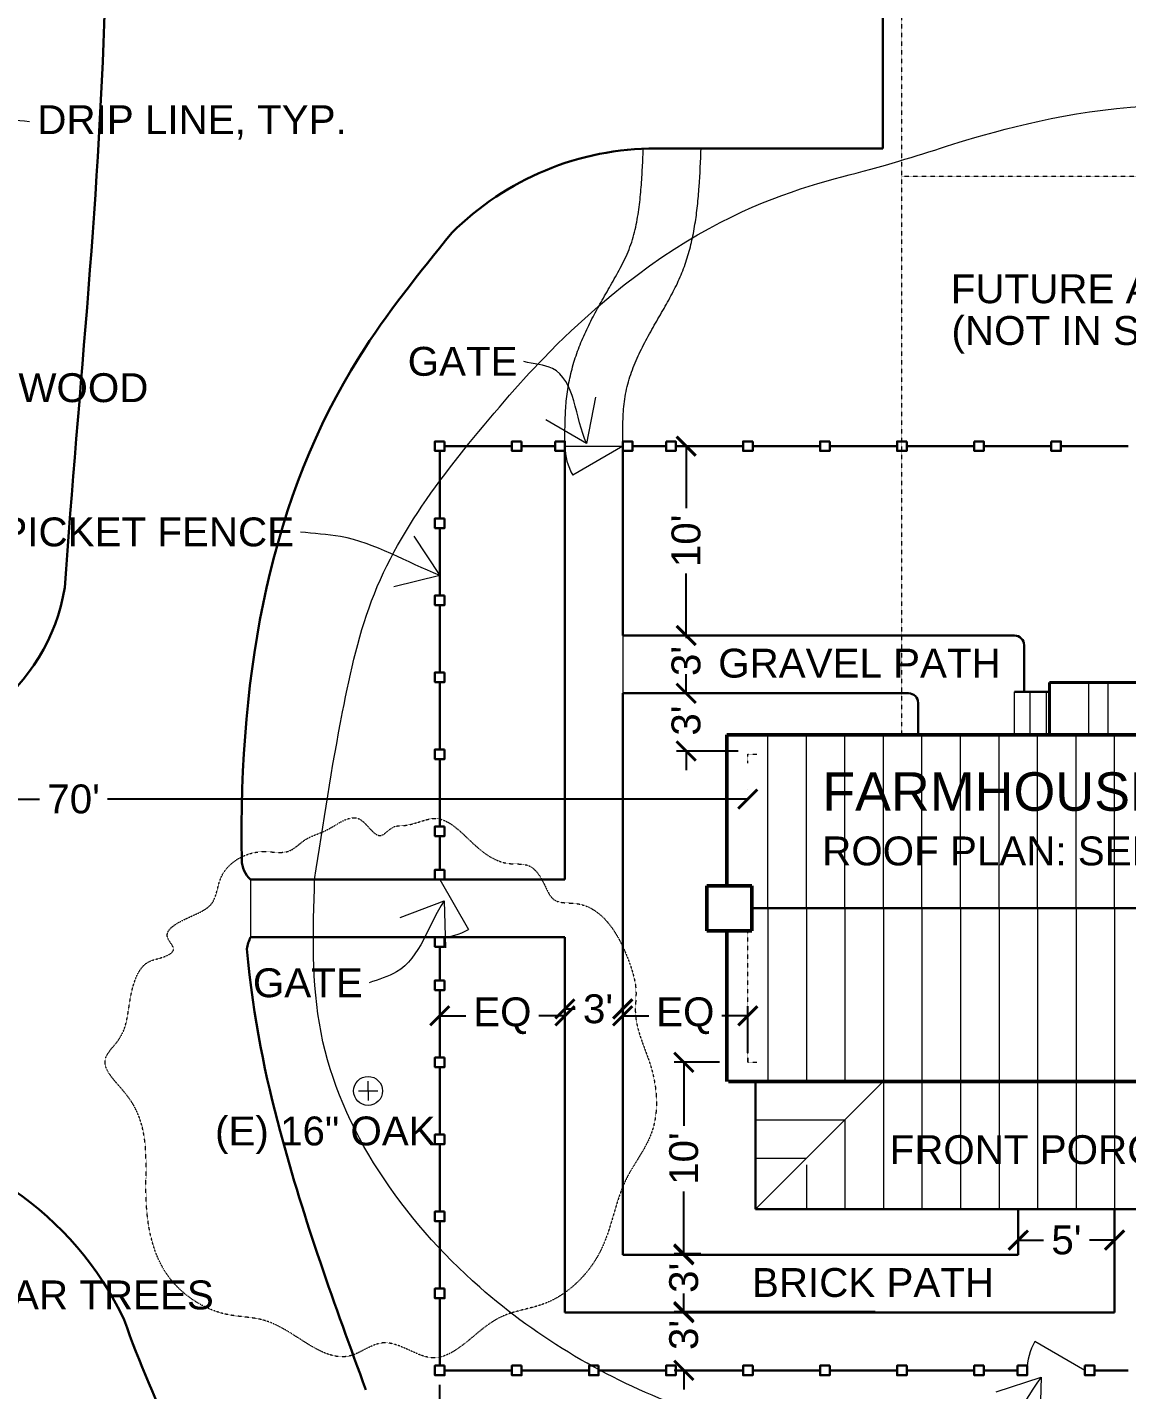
# Model space of a CAD drawing. Header units: inches. Extents: x -54 to 15382, y 469 to 41738.
# Drawn here: x 7373 to 8058, y 11102 to 11952 of the extents above; entities that cross this region are included whole.
import ezdxf

# ---------------------------------------------------------------- set-up
doc = ezdxf.new("R2010")
doc.units = ezdxf.units.IN
doc.header["$MEASUREMENT"] = 0
doc.linetypes.add('DASHED2', pattern=[0.375, 0.25, -0.125])
doc.linetypes.add('HIDDEN2', pattern=[0.1875, 0.125, -0.0625])
doc.layers.get('0').update_dxf_attribs({"lineweight": 9})
for name, color, linetype, lineweight in [('1', 7, 'Continuous', 9), ('2', 7, 'Continuous', 18), ('3', 7, 'Continuous', 30), ('4', 7, 'Continuous', 40), ('5', 7, 'Continuous', 50), ('A-DIMSx', 7, 'Continuous', 9), ('A-TEXT', 7, 'Continuous', 18), ('A-TEXTx', 7, 'Continuous', 18), ('L-PLNT', 7, 'Continuous', 18)]:
    doc.layers.add(name, color=color, linetype=linetype, lineweight=lineweight)
doc.styles.get("Standard").update_dxf_attribs({"font": 'arial.ttf'})
doc.dimstyles.get("Standard").update_dxf_attribs({"dimtxt": 3, "dimasz": 2, "dimexe": 0.03125, "dimexo": 0.0625, "dimgap": 0.03125, "dimtad": 0, "dimtoh": 1, "dimdec": 4, "dimlfac": 0.99985, "dimzin": 0, "dimdsep": 46, "dimlunit": 4, "dimtxsty": 'Standard', "dimblk": 'ARCHTICK', "dimblk1": 'ARCHTICK', "dimblk2": 'ARCHTICK', "dimcen": 0.09, "dimclrt": 256, "dimadec": 0, "dimazin": 0, "dimtfac": 1, "dimtdec": 4, "dimtofl": 0, "dimtmove": 0, "dimatfit": 3, "dimfxl": 1, "dimtolj": 1, "dimtzin": 0, "dimarcsym": 0})

# ---------------------------------------------------------------- blocks, each defined once
blk = doc.blocks.new('HOUSE roof')
at = {"layer": '1'}
for p, q in [((7220, 5203.75), (7220, 5236.48)), ((7232, 5203.75), (7232, 5236.48)), ((7020, 5095.75), (7020, 5203.75)), ((7044, 5095.75), (7044, 5203.75)), ((7068, 5095.75), (7068, 5203.75)), ((7092, 5095.75), (7092, 5203.75)), ((7116, 5095.75), (7116, 5203.75)), ((7140, 5095.75), (7140, 5203.75)), ((7164, 5095.75), (7164, 5203.75)), ((7188, 5095.75), (7188, 5203.75)), ((7212, 5095.75), (7212, 5203.75)), ((7236, 5095.75), (7236, 5203.75)), ((7260, 5095.75), (7260, 5203.75)), ((7284, 5203.75), (7284, 5095.75)), ((7308, 5203.75), (7308, 5095.75)), ((7332, 5203.75), (7332, 5095.75)), ((7356, 5095.75), (7356, 5203.75)), ((7380, 5095.75), (7380, 5203.75)), ((7020, 5095.75), (7020, 4987.75)), ((7044, 5095.75), (7044, 4987.75)), ((7068, 5095.75), (7068, 4987.75)), ((7092, 5095.75), (7092, 4987.75)), ((7116, 5095.75), (7116, 4987.75)), ((7140, 5095.75), (7140, 4987.75)), ((7164, 5095.75), (7164, 4987.75)), ((7188, 5095.75), (7188, 4987.75)), ((7212, 5095.75), (7212, 4987.75)), ((7236, 5095.75), (7236, 4987.75)), ((7260, 5095.75), (7260, 4987.75)), ((7284, 4987.75), (7284, 5095.75)), ((7308, 4987.75), (7308, 5095.75)), ((7332, 4987.75), (7332, 5095.75)), ((7356, 5095.75), (7356, 4987.75)), ((7380, 5095.75), (7380, 4987.75)), ((7086.19, 4987.75), (7012.27, 4987.75)), ((7092, 4987.75), (7092, 4908.17)), ((7116, 4987.75), (7116, 4908.17)), ((7140, 4987.75), (7140, 4908.17)), ((7164, 4987.75), (7164, 4908.17)), ((7188, 4987.75), (7188, 4908.17)), ((7212, 4987.75), (7212, 4908.17)), ((7236, 4987.75), (7236, 4908.17)), ((7260, 4987.75), (7260, 4908.17)), ((7284, 4987.75), (7284, 4908.17)), ((7308, 4987.75), (7308, 4908.17)), ((7313.81, 4987.75), (7387.73, 4987.75)), ((7067.84, 4963.75), (7012.27, 4963.75)), ((7068, 4963.9), (7068, 4908.17)), ((7332, 4963.9), (7332, 4908.17)), ((7332.16, 4963.75), (7387.73, 4963.75)), ((7043.84, 4939.75), (7012.27, 4939.75)), ((7044, 4935.89), (7044, 4908.17)), ((7356, 4939.9), (7356, 4908.17)), ((7356.16, 4939.75), (7387.73, 4939.75))]:
    blk.add_line(p, q, dxfattribs=at)
at = {"layer": '2'}
for p, q in [((7012.27, 4908.17), (7091.85, 4987.75)), ((7387.73, 4908.17), (7308, 4987.9))]:
    blk.add_line(p, q, dxfattribs=at)
at = {"layer": '3'}
for p, q in [((7010, 5095.75), (7405.5, 5095.75)), ((7012.27, 4987.75), (7012.27, 4908.17)), ((7387.73, 4987.75), (7387.73, 4908.17)), ((7387.73, 4908.17), (7012.27, 4908.17))]:
    blk.add_line(p, q, dxfattribs=at)
at = {"layer": '4'}
for p, q in [((7195.5, 5203.75), (7195.5, 5236.48)), ((7195.5, 5236.48), (7256.5, 5236.48)), ((7256.5, 5203.75), (7256.5, 5236.48))]:
    blk.add_line(p, q, dxfattribs=at)
at = {"layer": '5'}
for p, q in [((6994.5, 5203.75), (7405.5, 5203.75)), ((6994.5, 5109.75), (6994.5, 5203.75)), ((7405.5, 5203.75), (7405.5, 4987.75)), ((6982, 5109.75), (6982, 5081.75)), ((7010, 5109.75), (6982, 5109.75)), ((7010, 5109.75), (7010, 5081.75)), ((6982, 5081.75), (7010, 5081.75)), ((6994.5, 5081.75), (6994.5, 4987.75)), ((6995.5, 4987.75), (7404.5, 4987.75))]:
    blk.add_line(p, q, dxfattribs=at)
blk = doc.blocks.new('_ArchTick')
at = {"color": 0, "linetype": 'ByBlock', "lineweight": 0, "const_width": 0.15}
blk.add_lwpolyline([(-0.5, -0.5), (0.5, 0.5)], dxfattribs=at)
blk = doc.blocks.new('*D359')
at = {"layer": 'A-DIMSx', "color": 0, "lineweight": -2, "ltscale": 0.1}
for p, q in [((6982, 11518.09), (6982, 11464.54)), ((7822.14, 11476.54), (7822.14, 11476.54)), ((6982, 11470.54), (7380.87, 11470.54)), ((7822.14, 11470.54), (7423.27, 11470.54))]:
    blk.add_line(p, q, dxfattribs=at)
at = {"layer": 'A-DIMSx', "color": 0, "lineweight": -2, "xscale": 12, "yscale": 12, "zscale": 12, "rotation": 180}
blk.add_blockref('_ArchTick', (6982, 11470.54), dxfattribs=at)
at = {"layer": 'A-DIMSx', "color": 0, "lineweight": -2, "xscale": 12, "yscale": 12, "zscale": 12}
blk.add_blockref('_ArchTick', (7822.14, 11470.54), dxfattribs=at)
at = {"layer": 'A-DIMSx', "ltscale": 0.25, "insert": (7402.07, 11470.54), "char_height": 18, "attachment_point": 5}
blk.add_mtext("\\A1;70'", dxfattribs=at)
blk = doc.blocks.new('*D363')
at = {"layer": 'A-DIMSx', "color": 0, "lineweight": -2, "ltscale": 0.1}
for p, q in [((7804.49, 11306.5), (7776.31, 11306.5)), ((7782.31, 11306.5), (7782.31, 11266.93)), ((7782.31, 11186.5), (7782.31, 11226.07)), ((7788.99, 11186.5), (7776.31, 11186.5))]:
    blk.add_line(p, q, dxfattribs=at)
at = {"layer": 'A-DIMSx', "color": 0, "lineweight": -2, "xscale": 12, "yscale": 12, "zscale": 12}
for p, rotation in [((7782.31, 11306.5), 90), ((7782.31, 11186.5), 270)]:
    blk.add_blockref('_ArchTick', p, dxfattribs=dict(at, rotation=rotation))
at = {"layer": 'A-DIMSx', "ltscale": 0.25, "insert": (7782.31, 11246.5), "char_height": 18, "attachment_point": 5, "rotation": 90}
blk.add_mtext("\\A1;10'", dxfattribs=at)
blk = doc.blocks.new('*D364')
at = {"layer": 'A-DIMSx', "color": 0, "lineweight": -2, "ltscale": 0.1}
for p, q in [((7792.99, 11187.09), (7776.31, 11187.09)), ((7782.31, 11187.09), (7782.31, 11186.48)), ((7782.31, 11151.09), (7782.31, 11157.93)), ((7901.46, 11151.09), (7776.31, 11151.09))]:
    blk.add_line(p, q, dxfattribs=at)
at = {"layer": 'A-DIMSx', "color": 0, "lineweight": -2, "xscale": 12, "yscale": 12, "zscale": 12}
for p, rotation in [((7782.31, 11187.09), 90), ((7782.31, 11151.09), 270)]:
    blk.add_blockref('_ArchTick', p, dxfattribs=dict(at, rotation=rotation))
at = {"layer": 'A-DIMSx', "ltscale": 0.25, "insert": (7782.31, 11172.2), "char_height": 18, "attachment_point": 5, "rotation": 90}
blk.add_mtext("\\A1;3'", dxfattribs=at)
blk = doc.blocks.new('*D365')
at = {"layer": 'A-DIMSx', "color": 0, "lineweight": -2, "ltscale": 0.1}
for p, q in [((7990.71, 11208.92), (7990.71, 11189.72)), ((8050.71, 11208.92), (8050.71, 11189.72)), ((7990.71, 11195.72), (8006.42, 11195.72)), ((8050.71, 11195.72), (8034.99, 11195.72))]:
    blk.add_line(p, q, dxfattribs=at)
at = {"layer": 'A-DIMSx', "color": 0, "lineweight": -2, "xscale": 12, "yscale": 12, "zscale": 12, "rotation": 180}
blk.add_blockref('_ArchTick', (7990.71, 11195.72), dxfattribs=at)
at = {"layer": 'A-DIMSx', "color": 0, "lineweight": -2, "xscale": 12, "yscale": 12, "zscale": 12}
blk.add_blockref('_ArchTick', (8050.71, 11195.72), dxfattribs=at)
at = {"layer": 'A-DIMSx', "ltscale": 0.25, "insert": (8020.71, 11195.72), "char_height": 18, "attachment_point": 5}
blk.add_mtext("\\A1;5'", dxfattribs=at)
blk = doc.blocks.new('*D366')
at = {"layer": 'A-DIMSx', "color": 0, "lineweight": -2, "ltscale": 0.1}
for p, q in [((7782.31, 11150.5), (7782.31, 11162.5)), ((7792.99, 11150.5), (7776.31, 11150.5)), ((7792.99, 11114.5), (7776.31, 11114.5)), ((7782.31, 11114.5), (7782.31, 11102.5))]:
    blk.add_line(p, q, dxfattribs=at)
at = {"layer": 'A-DIMSx', "color": 0, "lineweight": -2, "xscale": 12, "yscale": 12, "zscale": 12}
for p, rotation in [((7782.31, 11150.5), 270), ((7782.31, 11114.5), 90)]:
    blk.add_blockref('_ArchTick', p, dxfattribs=dict(at, rotation=rotation))
at = {"layer": 'A-DIMSx', "ltscale": 0.25, "insert": (7782.31, 11136.59), "char_height": 18, "attachment_point": 5, "rotation": 90}
blk.add_mtext("\\A1;3'", dxfattribs=at)
blk = doc.blocks.new('*D531')
at = {"layer": 'A-DIMSx', "color": 0, "lineweight": -2, "ltscale": 0.1}
for p, q in [((7794.42, 11572.5), (7777.75, 11572.5)), ((7783.75, 11572.5), (7783.75, 11570.9)), ((7783.75, 11536.5), (7783.75, 11542.35)), ((7761.79, 11536.5), (7789.75, 11536.5))]:
    blk.add_line(p, q, dxfattribs=at)
at = {"layer": 'A-DIMSx', "color": 0, "lineweight": -2, "xscale": 12, "yscale": 12, "zscale": 12}
for p, rotation in [((7783.75, 11572.5), 90), ((7783.75, 11536.5), 270)]:
    blk.add_blockref('_ArchTick', p, dxfattribs=dict(at, rotation=rotation))
at = {"layer": 'A-DIMSx', "ltscale": 0.25, "insert": (7783.75, 11556.63), "char_height": 18, "attachment_point": 5, "rotation": 90}
blk.add_mtext("\\A1;3'", dxfattribs=at)
blk = doc.blocks.new('*D532')
at = {"layer": 'A-DIMSx', "color": 0, "lineweight": -2, "ltscale": 0.1}
for p, q in [((7783.75, 11536.5), (7783.75, 11548.5)), ((7803.66, 11536.5), (7777.75, 11536.5)), ((7816.21, 11500.5), (7777.75, 11500.5)), ((7783.75, 11500.5), (7783.75, 11488.5))]:
    blk.add_line(p, q, dxfattribs=at)
at = {"layer": 'A-DIMSx', "color": 0, "lineweight": -2, "xscale": 12, "yscale": 12, "zscale": 12}
for p, rotation in [((7783.75, 11536.5), 270), ((7783.75, 11500.5), 90)]:
    blk.add_blockref('_ArchTick', p, dxfattribs=dict(at, rotation=rotation))
at = {"layer": 'A-DIMSx', "ltscale": 0.25, "insert": (7783.75, 11519.48), "char_height": 18, "attachment_point": 5, "rotation": 90}
blk.add_mtext("\\A1;3'", dxfattribs=at)
blk = doc.blocks.new('*D533')
at = {"layer": 'A-DIMSx', "color": 0, "lineweight": -2, "ltscale": 0.1}
for p, q in [((7744.23, 11312.5), (7744.23, 11341.5)), ((7822.21, 11312.5), (7822.21, 11341.5)), ((7744.23, 11335.5), (7760.45, 11335.5)), ((7822.21, 11335.5), (7805.99, 11335.5))]:
    blk.add_line(p, q, dxfattribs=at)
at = {"layer": 'A-DIMSx', "color": 0, "lineweight": -2, "xscale": 12, "yscale": 12, "zscale": 12, "rotation": 180}
blk.add_blockref('_ArchTick', (7744.23, 11335.5), dxfattribs=at)
at = {"layer": 'A-DIMSx', "color": 0, "lineweight": -2, "xscale": 12, "yscale": 12, "zscale": 12}
blk.add_blockref('_ArchTick', (7822.21, 11335.5), dxfattribs=at)
at = {"layer": 'A-DIMSx', "ltscale": 0.25, "insert": (7783.22, 11335.5), "char_height": 18, "attachment_point": 5}
blk.add_mtext('\\A1;EQ', dxfattribs=at)
blk = doc.blocks.new('*D534')
at = {"layer": 'A-DIMSx', "color": 0, "lineweight": -2, "ltscale": 0.1}
for p, q in [((7708.23, 11378.5), (7708.23, 11333.76)), ((7744.23, 11316.76), (7744.23, 11345.76)), ((7708.23, 11339.76), (7714.57, 11339.76)), ((7744.23, 11339.76), (7743.12, 11339.76))]:
    blk.add_line(p, q, dxfattribs=at)
at = {"layer": 'A-DIMSx', "color": 0, "lineweight": -2, "xscale": 12, "yscale": 12, "zscale": 12, "rotation": 180}
blk.add_blockref('_ArchTick', (7708.23, 11339.76), dxfattribs=at)
at = {"layer": 'A-DIMSx', "color": 0, "lineweight": -2, "xscale": 12, "yscale": 12, "zscale": 12}
blk.add_blockref('_ArchTick', (7744.23, 11339.76), dxfattribs=at)
at = {"layer": 'A-DIMSx', "ltscale": 0.25, "insert": (7728.84, 11339.76), "char_height": 18, "attachment_point": 5}
blk.add_mtext("\\A1;3'", dxfattribs=at)
blk = doc.blocks.new('*D535')
at = {"layer": 'A-DIMSx', "color": 0, "lineweight": -2, "ltscale": 0.1}
for p, q in [((7708.23, 11378.5), (7708.23, 11329.5)), ((7630.23, 11345.5), (7630.23, 11329.5)), ((7630.23, 11335.5), (7646.46, 11335.5)), ((7708.23, 11335.5), (7692.01, 11335.5))]:
    blk.add_line(p, q, dxfattribs=at)
at = {"layer": 'A-DIMSx', "color": 0, "lineweight": -2, "xscale": 12, "yscale": 12, "zscale": 12, "rotation": 180}
blk.add_blockref('_ArchTick', (7630.23, 11335.5), dxfattribs=at)
at = {"layer": 'A-DIMSx', "color": 0, "lineweight": -2, "xscale": 12, "yscale": 12, "zscale": 12}
blk.add_blockref('_ArchTick', (7708.23, 11335.5), dxfattribs=at)
at = {"layer": 'A-DIMSx', "ltscale": 0.25, "insert": (7669.23, 11335.5), "char_height": 18, "attachment_point": 5}
blk.add_mtext('\\A1;EQ', dxfattribs=at)
blk = doc.blocks.new('*D536')
at = {"layer": 'A-DIMSx', "color": 0, "lineweight": -2, "ltscale": 0.1}
for p, q in [((7630.11, 11105.5), (7630.11, 11058.9)), ((8398.11, 11105.5), (8398.11, 11058.9)), ((7630.11, 11064.9), (7992.85, 11064.9)), ((8398.11, 11064.9), (8035.37, 11064.9))]:
    blk.add_line(p, q, dxfattribs=at)
at = {"layer": 'A-DIMSx', "color": 0, "lineweight": -2, "xscale": 12, "yscale": 12, "zscale": 12, "rotation": 180}
blk.add_blockref('_ArchTick', (7630.11, 11064.9), dxfattribs=at)
at = {"layer": 'A-DIMSx', "color": 0, "lineweight": -2, "xscale": 12, "yscale": 12, "zscale": 12}
blk.add_blockref('_ArchTick', (8398.11, 11064.9), dxfattribs=at)
at = {"layer": 'A-DIMSx', "ltscale": 0.25, "insert": (8014.11, 11064.9), "char_height": 18, "attachment_point": 5}
blk.add_mtext("\\A1;64'", dxfattribs=at)
blk = doc.blocks.new('*D537')
at = {"layer": 'A-DIMSx', "color": 0, "lineweight": -2, "ltscale": 0.1}
for p, q in [((7783.23, 11690.5), (7789.75, 11690.5)), ((7783.75, 11690.5), (7783.75, 11651.93)), ((7783.75, 11572.5), (7783.75, 11611.07)), ((7777.75, 11572.5), (7789.75, 11572.5))]:
    blk.add_line(p, q, dxfattribs=at)
at = {"layer": 'A-DIMSx', "color": 0, "lineweight": -2, "xscale": 12, "yscale": 12, "zscale": 12}
for p, rotation in [((7783.75, 11690.5), 90), ((7783.75, 11572.5), 270)]:
    blk.add_blockref('_ArchTick', p, dxfattribs=dict(at, rotation=rotation))
at = {"layer": 'A-DIMSx', "ltscale": 0.25, "insert": (7783.75, 11631.5), "char_height": 18, "attachment_point": 5, "rotation": 90}
blk.add_mtext("\\A1;10'", dxfattribs=at)

msp = doc.modelspace()

# ---------------------------------------------------------------- linework, layer by layer
at = {"layer": '1', "ltscale": 0.25}
msp.add_line((7744.2345553, 11572.5008975), (7744.2345553, 11536.5008975), dxfattribs=at)
at = {"layer": '1', "ltscale": 0.1}
for points, knots in [([(7676.9961444, 11726.1107321), (7773.0293647, 11833.5950761), (7896.7989785, 11860.162562), (7973.7520274, 11888.3167721), (8129.2263063, 11926.3717906), (8231.7308747, 11864.9751928)], [351.9672693411, 351.9672693411, 351.9672693411, 351.9672693411, 538.4841941739, 652.3030819973, 949.0889061173, 949.0889061173, 949.0889061173, 949.0889061173]), ([(8268.1061487, 11834.8257621), (8316.0251554, 11807.3556856), (8261.2802534, 11621.9587091), (8304.0602416, 11371.2612519), (8280.1081556, 11155.0319642), (8059.5742274, 11020.5661668), (7911.7283605, 11050.8990087), (7863.2102472, 11067.1720624)], [1130.5944249405, 1130.5944249405, 1130.5944249405, 1130.5944249405, 1411.3726440523, 1665.7092729773, 1869.4430925384, 2180.0826256216, 2331.3916037694, 2331.3916037694, 2331.3916037694, 2331.3916037694]), ([(7552.276866, 11420.5008975), (7557.5898784, 11455.2716473), (7566.7319528, 11515.1015062), (7591.5488798, 11626.1862014), (7642.7215176, 11686.028981), (7676.9961444, 11726.1107321)], [0, 0, 0, 0, 105.8276371176, 182.0970967777, 336.7962068543, 336.7962068543, 336.7962068543, 336.7962068543]), ([(7863.2102472, 11067.1720624), (7834.9201496, 11074.6242483), (7759.8642036, 11094.3955078), (7637.6060181, 11165.3880567), (7548.1268701, 11292.9343054), (7551.2276196, 11388.2481436), (7552.276866, 11420.5008975)], [0, 0, 0, 0, 87.5177455871, 232.1917472022, 419.0820106604, 514.667516749, 514.667516749, 514.667516749, 514.667516749]), ([(8007.3630966, 10460.318525), (7946.0067882, 10487.2549387), (7847.5818768, 10570.2371497), (7741.6148092, 10649.8553976), (7754.359392, 10795.2281354), (7733.1251281, 10846.9808416), (7709.22409, 10884.6526212), (7692.3125237, 10942.2809496), (7660.2557633, 11034.6932967), (7629.7594108, 11063.3838559), (7484.2571813, 11007.9100979), (7386.0716796, 11073.4554676), (7099.4106929, 11109.4172444), (7044.3954936, 11160.6060218), (7021.3912557, 11209.8112011), (6953.9429435, 11274.3176144), (6855.2239038, 11248.7446938), (6746.6871395, 11233.6305573)], [1431.8440926005, 1431.8440926005, 1431.8440926005, 1431.8440926005, 1611.4409095944, 1758.5991933873, 1915.3805259183, 2087.4741437633, 2223.0037141139, 2377.6093508398, 2494.1233598463, 2533.0005215449, 2573.3106299006, 2701.7030756243, 2936.7314551156, 3118.6707792735, 3222.7621166876, 3315.3121675507, 3329.555416669, 3329.555416669, 3329.555416669, 3329.555416669])]:
    msp.add_open_spline(points, degree=3, knots=knots, dxfattribs=at)
at = {"layer": '1', "ltscale": 0.25}
for points, knots in [([(7708.2345648, 11693.4725743), (7708.2318702, 11697.4684096), (7708.2359659, 11705.3850463), (7708.7112903, 11715.2381812), (7709.5357194, 11722.9883184), (7710.401715, 11728.7203956), (7711.5449289, 11734.3900759), (7712.9705349, 11739.9973821), (7714.6599002, 11745.5466076), (7716.5967987, 11751.0342933), (7718.7616568, 11756.4591866), (7721.9304543, 11763.6288272), (7726.3578293, 11772.4616796), (7732.1858957, 11782.9132557), (7738.3068841, 11793.432216), (7743.3432542, 11802.4519028), (7747.0279313, 11810.0830624), (7749.3812859, 11816.1382436), (7751.2390681, 11822.3570664), (7752.6911993, 11828.6036247), (7753.8153433, 11834.8463924), (7754.9700134, 11843.1146952), (7755.9257539, 11853.4056297), (7756.6061793, 11865.0274227), (7756.9326592, 11872.5201764), (7757.0784718, 11875.9209475)], [0, 0, 0, 0, 11.9875086342, 23.7483973783, 29.5708029233, 35.3626858851, 41.1333865469, 46.9148500998, 52.7129426282, 58.5295394089, 64.3680917821, 70.2312789449, 82.0411762479, 93.9921326745, 106.1260756802, 118.5548606972, 124.9714922653, 131.5327966163, 138.0199883307, 144.4261922708, 150.7626211755, 157.0431606557, 169.4668727718, 181.754588805, 191.9662371569, 191.9662371569, 191.9662371569, 191.9662371569]), ([(7744.2345566, 11693.4968513), (7744.2317936, 11697.5941658), (7744.2281222, 11703.7715456), (7744.6109872, 11712.0343987), (7745.2020165, 11718.2936255), (7746.2060467, 11724.5322327), (7747.7117088, 11730.6647001), (7749.6373419, 11736.6412317), (7751.9087061, 11742.4556734), (7754.4583005, 11748.127153), (7758.13769, 11755.5134149), (7763.1072871, 11764.4737744), (7769.2207156, 11774.9785863), (7774.1073688, 11783.6945474), (7777.6598225, 11790.6853763), (7780.0755181, 11795.9043724), (7782.2130874, 11801.1773614), (7784.0746162, 11806.5271113), (7785.6941331, 11811.965861), (7787.0901879, 11817.4923086), (7788.2827201, 11823.1016674), (7789.6324185, 11830.7142234), (7790.9037705, 11840.4128456), (7792.2731298, 11856.2755404), (7792.7846326, 11868.2912064), (7793.1298364, 11876.3501979)], [0, 0, 0, 0, 12.2919463143, 18.5267145763, 24.8085155568, 31.1436377633, 37.4649390341, 43.7327225299, 49.967739238, 56.1823332438, 62.3812228712, 74.7185689326, 86.9107562486, 98.8472865141, 104.6875988645, 110.4317705731, 116.0948615687, 121.7495570754, 127.4183261494, 133.1137672929, 138.8451509852, 144.6187507151, 156.3038997536, 168.1748135225, 192.3739576586, 192.3739576586, 192.3739576586, 192.3739576586])]:
    msp.add_open_spline(points, degree=3, knots=knots, dxfattribs=at)
at = {"layer": '2', "linetype": 'DASHED2', "ltscale": 0.25}
for p, q in [((7918.2064386, 11510.5008975), (7918.2064386, 12146.5008975)), ((8206.2064386, 11858.5008975), (7918.2064386, 11858.5008975))]:
    msp.add_line(p, q, dxfattribs=at)
at = {"layer": '2', "ltscale": 0.25}
for p, q in [((7708.2345553, 11690.5008975), (7744.2345553, 11690.5008975)), ((7744.2345553, 11690.5008975), (7713.0576407, 11672.5008975)), ((7988.3314386, 11510.5008975), (7988.3314386, 11537.5008975)), ((7998.2064386, 11510.5008975), (7998.2064386, 11537.5008975)), ((8008.2064386, 11510.5008975), (8008.2064386, 11537.5008975)), ((7512.3455595, 11420.5008975), (7512.3455595, 11384.5008975)), ((7630.2345553, 11420.5008975), (7648.2345553, 11389.3239829)), ((8032.2345553, 11114.5008975), (8001.0576407, 11132.5008975))]:
    msp.add_line(p, q, dxfattribs=at)
at = {"layer": '2', "linetype": 'DASHED2', "ltscale": 0.2}
for p, q in [((7822.2064386, 11493.0008975), (7822.2064386, 11498.5008975)), ((7822.2064386, 11498.5008975), (7827.7064386, 11498.5008975)), ((7822.2064386, 11306.5008975), (7822.2064386, 11388.5008975)), ((7822.2064386, 11312.0008975), (7822.2064386, 11306.5008975)), ((7822.2064386, 11306.5008975), (7827.7064386, 11306.5008975))]:
    msp.add_line(p, q, dxfattribs=at)
at = {"layer": '2', "ltscale": 0.25}
for centre, start, end in [((7744.2345553, 11690.5008975), 180, 210), ((7630.2345553, 11420.5008975), 270, 300), ((8032.2345553, 11114.5008975), 150, 180)]:
    msp.add_arc(centre, 36, start, end, dxfattribs=at)
at = {"layer": '3', "ltscale": 0.25}
for p, q in [((7906.2064386, 11876.0934256), (7906.2064386, 12116.0934256)), ((7906.2064386, 11876.0934256), (7764.9564386, 11876.0934256)), ((7630.2345553, 11687.5008975), (7630.2345553, 11645.5008975)), ((7675.2345553, 11690.5008975), (7633.2345553, 11690.5008975)), ((7702.2345553, 11690.5008975), (7681.2345553, 11690.5008975)), ((7708.2345553, 11690.5008975), (7708.2345553, 11420.5008975)), ((7744.2345553, 11690.5008975), (7744.2345553, 11572.5008975)), ((7750.2345553, 11690.5008975), (7771.2345553, 11690.5008975)), ((7819.2345553, 11690.5008975), (7777.2345553, 11690.5008975)), ((7867.2345553, 11690.5008975), (7825.2345553, 11690.5008975)), ((7915.2345553, 11690.5008975), (7873.2345553, 11690.5008975)), ((7963.2345553, 11690.5008975), (7921.2345553, 11690.5008975)), ((7969.2345553, 11690.5008975), (8011.2345553, 11690.5008975)), ((8017.2345553, 11690.5008975), (8059.2345553, 11690.5008975)), ((7630.2345553, 11639.5008975), (7630.2345553, 11597.5008975)), ((7630.2345553, 11591.5008975), (7630.2345553, 11549.5008975)), ((7988.3314386, 11572.5008975), (7744.2345553, 11572.5008975)), ((7994.3314386, 11537.5008975), (7994.3314386, 11566.5008975)), ((7630.2345553, 11543.5008975), (7630.2345553, 11501.5008975)), ((7922.3314386, 11536.5008975), (7744.2345553, 11536.5008975)), ((7744.2345553, 11536.5008975), (7744.2345553, 11186.5008975)), ((7988.3314386, 11537.5008975), (8010.2064386, 11537.5008975)), ((7928.3314386, 11530.5008975), (7928.3314386, 11510.5008975)), ((7630.2345553, 11495.5008975), (7630.2345553, 11453.5008975)), ((7630.2345553, 11426.5008975), (7630.2345553, 11447.5008975)), ((7708.2345553, 11420.5008975), (7512.3455595, 11420.5008975)), ((7708.2345553, 11384.5008975), (7512.3455595, 11384.5008975)), ((7630.2345553, 11378.5008975), (7630.2345553, 11357.5008975)), ((7708.2345553, 11384.5008975), (7708.2345553, 11150.5008975)), ((7630.2345553, 11351.5008975), (7630.2345553, 11309.5008975)), ((7630.2345553, 11303.5008975), (7630.2345553, 11261.5008975)), ((7630.2345553, 11255.5008975), (7630.2345553, 11213.5008975)), ((7990.7064386, 11214.9221956), (7990.7064386, 11186.5008975)), ((8050.7064386, 11150.5008975), (8050.7064386, 11214.9221956)), ((7630.2345553, 11207.5008975), (7630.2345553, 11165.5008975)), ((7990.7064386, 11186.5008975), (7744.2345553, 11186.5008975)), ((7630.2345553, 11159.5008975), (7630.2345553, 11117.5008975)), ((8050.7064386, 11150.5008975), (7708.2345553, 11150.5008975)), ((7675.2345553, 11114.5008975), (7633.2345553, 11114.5008975)), ((7723.2345553, 11114.5008975), (7681.2345553, 11114.5008975)), ((7771.2345553, 11114.5008975), (7729.2345553, 11114.5008975)), ((7819.2345553, 11114.5008975), (7777.2345553, 11114.5008975)), ((7867.2345553, 11114.5008975), (7825.2345553, 11114.5008975)), ((7915.2345553, 11114.5008975), (7873.2345553, 11114.5008975)), ((7963.2345553, 11114.5008975), (7921.2345553, 11114.5008975)), ((7990.2345553, 11114.5008975), (7969.2345553, 11114.5008975)), ((8038.2345553, 11114.5008975), (8059.2345553, 11114.5008975))]:
    msp.add_line(p, q, dxfattribs=at)
for points in [[(7633.2345553, 11693.5008975), (7633.2345553, 11687.5008975), (7627.2345553, 11687.5008975), (7627.2345553, 11693.5008975), (7633.2345553, 11693.5008975)], [(7681.2345553, 11693.5008975), (7675.2345553, 11693.5008975), (7675.2345553, 11687.5008975), (7681.2345553, 11687.5008975), (7681.2345553, 11693.5008975)], [(7702.2345553, 11693.5008975), (7708.2345553, 11693.5008975), (7708.2345553, 11687.5008975), (7702.2345553, 11687.5008975), (7702.2345553, 11693.5008975)], [(7744.2345553, 11693.5008975), (7750.2345553, 11693.5008975), (7750.2345553, 11687.5008975), (7744.2345553, 11687.5008975), (7744.2345553, 11693.5008975)], [(7771.2345553, 11693.5008975), (7777.2345553, 11693.5008975), (7777.2345553, 11687.5008975), (7771.2345553, 11687.5008975), (7771.2345553, 11693.5008975)], [(7825.2345553, 11693.5008975), (7819.2345553, 11693.5008975), (7819.2345553, 11687.5008975), (7825.2345553, 11687.5008975), (7825.2345553, 11693.5008975)], [(7873.2345553, 11693.5008975), (7867.2345553, 11693.5008975), (7867.2345553, 11687.5008975), (7873.2345553, 11687.5008975), (7873.2345553, 11693.5008975)], [(7921.2345553, 11693.5008975), (7915.2345553, 11693.5008975), (7915.2345553, 11687.5008975), (7921.2345553, 11687.5008975), (7921.2345553, 11693.5008975)], [(7963.2345553, 11693.5008975), (7969.2345553, 11693.5008975), (7969.2345553, 11687.5008975), (7963.2345553, 11687.5008975), (7963.2345553, 11693.5008975)], [(8011.2345553, 11693.5008975), (8017.2345553, 11693.5008975), (8017.2345553, 11687.5008975), (8011.2345553, 11687.5008975), (8011.2345553, 11693.5008975)], [(7633.2345553, 11645.5008975), (7633.2345553, 11639.5008975), (7627.2345553, 11639.5008975), (7627.2345553, 11645.5008975), (7633.2345553, 11645.5008975)], [(7633.2345553, 11597.5008975), (7633.2345553, 11591.5008975), (7627.2345553, 11591.5008975), (7627.2345553, 11597.5008975), (7633.2345553, 11597.5008975)], [(7633.2345553, 11549.5008975), (7633.2345553, 11543.5008975), (7627.2345553, 11543.5008975), (7627.2345553, 11549.5008975), (7633.2345553, 11549.5008975)], [(7633.2345553, 11501.5008975), (7633.2345553, 11495.5008975), (7627.2345553, 11495.5008975), (7627.2345553, 11501.5008975), (7633.2345553, 11501.5008975)], [(7633.2345553, 11453.5008975), (7633.2345553, 11447.5008975), (7627.2345553, 11447.5008975), (7627.2345553, 11453.5008975), (7633.2345553, 11453.5008975)], [(7633.2345553, 11426.5008975), (7633.2345553, 11420.5008975), (7627.2345553, 11420.5008975), (7627.2345553, 11426.5008975), (7633.2345553, 11426.5008975)], [(7633.2345553, 11384.5008975), (7633.2345553, 11378.5008975), (7627.2345553, 11378.5008975), (7627.2345553, 11384.5008975), (7633.2345553, 11384.5008975)], [(7633.2345553, 11357.5008975), (7633.2345553, 11351.5008975), (7627.2345553, 11351.5008975), (7627.2345553, 11357.5008975), (7633.2345553, 11357.5008975)], [(7633.2345553, 11309.5008975), (7633.2345553, 11303.5008975), (7627.2345553, 11303.5008975), (7627.2345553, 11309.5008975), (7633.2345553, 11309.5008975)], [(7633.2345553, 11261.5008975), (7633.2345553, 11255.5008975), (7627.2345553, 11255.5008975), (7627.2345553, 11261.5008975), (7633.2345553, 11261.5008975)], [(7633.2345553, 11213.5008975), (7633.2345553, 11207.5008975), (7627.2345553, 11207.5008975), (7627.2345553, 11213.5008975), (7633.2345553, 11213.5008975)], [(7633.2345553, 11165.5008975), (7633.2345553, 11159.5008975), (7627.2345553, 11159.5008975), (7627.2345553, 11165.5008975), (7633.2345553, 11165.5008975)], [(7633.2345553, 11117.5008975), (7627.2345553, 11117.5008975), (7627.2345553, 11111.5008975), (7633.2345553, 11111.5008975), (7633.2345553, 11117.5008975)], [(7681.2345553, 11117.5008975), (7675.2345553, 11117.5008975), (7675.2345553, 11111.5008975), (7681.2345553, 11111.5008975), (7681.2345553, 11117.5008975)], [(7729.2345553, 11117.5008975), (7723.2345553, 11117.5008975), (7723.2345553, 11111.5008975), (7729.2345553, 11111.5008975), (7729.2345553, 11117.5008975)], [(7777.2345553, 11117.5008975), (7771.2345553, 11117.5008975), (7771.2345553, 11111.5008975), (7777.2345553, 11111.5008975), (7777.2345553, 11117.5008975)], [(7825.2345553, 11117.5008975), (7819.2345553, 11117.5008975), (7819.2345553, 11111.5008975), (7825.2345553, 11111.5008975), (7825.2345553, 11117.5008975)], [(7873.2345553, 11117.5008975), (7867.2345553, 11117.5008975), (7867.2345553, 11111.5008975), (7873.2345553, 11111.5008975), (7873.2345553, 11117.5008975)], [(7921.2345553, 11117.5008975), (7915.2345553, 11117.5008975), (7915.2345553, 11111.5008975), (7921.2345553, 11111.5008975), (7921.2345553, 11117.5008975)], [(7969.2345553, 11117.5008975), (7963.2345553, 11117.5008975), (7963.2345553, 11111.5008975), (7969.2345553, 11111.5008975), (7969.2345553, 11117.5008975)], [(7990.2345553, 11117.5008975), (7996.2345553, 11117.5008975), (7996.2345553, 11111.5008975), (7990.2345553, 11111.5008975), (7990.2345553, 11117.5008975)], [(8032.2345553, 11117.5008975), (8038.2345553, 11117.5008975), (8038.2345553, 11111.5008975), (8032.2345553, 11111.5008975), (8032.2345553, 11117.5008975)]]:
    msp.add_lwpolyline(points, dxfattribs=at)
for centre, radius, start, end in [((7764.9564386, 11696.0934256), 180, 90, 135), ((7276.7343748, 11622.1072073), 121.4427107, 263.9857686104, 350.6508431804), ((7988.3314386, 11566.5008975), 6, 0, 90), ((7922.3314386, 11530.5008975), 6, 0, 90), ((7522.80172, 11432.544333), 15.9491577, 180.1939594382, 229.0353495803), ((7536.5022158, 11372.8947256), 26.8001356, 154.3378377298, 170.711689575), ((7251.4071236, 11060.4775692), 201.2503716, 25.1246244914, 86.4095799011)]:
    msp.add_arc(centre, radius, start, end, dxfattribs=at)
for points, knots in [([(7396.5639262, 11602.3787864), (7405.2505693, 11725.2521309), (7431.0383417, 11962.8792862), (7418.2406906, 12202.0343388), (7451.7792575, 12298.0667369)], [550.3339160082, 550.3339160082, 550.3339160082, 550.3339160082, 912.2977371892, 1234.1329045813, 1234.1329045813, 1234.1329045813, 1234.1329045813]), ([(7506.8526537, 11432.4903415), (7504.7510905, 11553.2196278), (7532.3158928, 11693.1421831), (7617.3643326, 11798.2651748), (7637.677218, 11823.3726462)], [347.0778230212, 347.0778230212, 347.0778230212, 347.0778230212, 654.4311270147, 750.8732207441, 750.8732207441, 750.8732207441, 750.8732207441]), ([(7584.1859684, 11102.3913519), (7564.9207132, 11155.1148674), (7533.9034733, 11240.0002171), (7514.2027728, 11332.6924769), (7510.0534657, 11377.2203338)], [0, 0, 0, 0, 169.7563721545, 273.3093363629, 273.3093363629, 273.3093363629, 273.3093363629]), ([(7467.1998703, 11067.3941797), (7467.1922018, 11067.519472), (7454.0087347, 11093.4159107), (7442.8977851, 11119.5974326), (7433.6164738, 11145.9261782)], [0, 0, 0, 0, 0.376580335, 84.7911850412, 84.7911850412, 84.7911850412, 84.7911850412])]:
    msp.add_open_spline(points, degree=3, knots=knots, dxfattribs=at)
at = {"layer": 'L-PLNT', "ltscale": 0.1}
for p, q in [((7585.562095, 11288.6634554), (7585.562095, 11294.6634554)), ((7579.562095, 11288.6634554), (7591.562095, 11288.6634554)), ((7585.562095, 11288.6634554), (7585.562095, 11282.6634554))]:
    msp.add_line(p, q, dxfattribs=at)
msp.add_circle((7585.562095, 11288.6634554), 9, dxfattribs=at)
at = {"layer": 'L-PLNT', "linetype": 'HIDDEN2', "ltscale": 0.005}
msp.add_open_spline([(7603.3489664, 11453.7660115), (7605.7984614, 11453.8892725), (7613.9684733, 11454.3003954), (7631.4599379, 11463.3551189), (7650.2128332, 11442.293789), (7668.0265915, 11428.8692554), (7688.2987707, 11431.1496836), (7695.1250319, 11418.2862713), (7701.0766315, 11405.0137227), (7729.6684191, 11408.4022177), (7746.2410457, 11377.9511329), (7753.457755, 11352.5327196), (7750.344743, 11330.098163), (7765.1684629, 11303.0153679), (7767.4939336, 11263.2862774), (7740.6354053, 11230.552396), (7735.7583911, 11186.9826888), (7702.3085507, 11153.8317823), (7659.5568614, 11150.5292972), (7631.5423802, 11109.0159794), (7597.4118136, 11138.8482248), (7563.8037918, 11111.1020943), (7533.2323065, 11148.2972682), (7491.0344512, 11147.3228962), (7460.4931736, 11167.2328303), (7448.5829663, 11199.140852), (7445.8275269, 11237.4902205), (7450.7204501, 11276.3989021), (7414.8170881, 11305.5050829), (7435.4574175, 11323.7127532), (7435.9493797, 11345.0171522), (7443.5020632, 11370.1558411), (7457.7345857, 11371.1954685), (7466.7205092, 11376.8413143), (7453.9371496, 11388.6020774), (7476.1613127, 11397.4161373), (7491.0804338, 11405.2316568), (7492.3755251, 11428.1441249), (7515.1574818, 11440.9139955), (7535.8982314, 11435.2308311), (7546.7191473, 11447.0208754), (7561.6960305, 11450.3350776), (7579.8240129, 11466.2552535), (7591.9236413, 11441.4183443), (7599.6280052, 11453.3882151), (7603.5652331, 11453.791715), (7603.6736393, 11453.8028248)], degree=3, knots=[0, 0, 0, 0, 7.389337939, 24.6462959619, 52.3336691463, 78.8576714233, 90.5396736919, 107.5852217564, 117.1314534926, 131.0143618161, 180.8897264884, 199.7850248523, 211.455763629, 247.0645364511, 289.2090157661, 321.3763764552, 368.8655445351, 417.0527280981, 446.6892199703, 495.616345271, 527.4055185742, 548.1632946962, 605.738693292, 629.7426929183, 674.097996099, 703.0979373572, 729.193481421, 789.4061939322, 816.5709824797, 831.1855859678, 858.1173409593, 882.9901915203, 895.3618854622, 900.7378530776, 908.4685807242, 930.7242357077, 944.3979216285, 960.8005924981, 991.4901174729, 1007.9575700763, 1019.6314547034, 1034.8149706662, 1056.2485381631, 1072.7967055423, 1084.3373814844, 1084.6641347537, 1084.6641347537, 1084.6641347537, 1084.6641347537], dxfattribs=at)

# ---------------------------------------------------------------- block references
at = {"ltscale": 0.1}
msp.add_blockref('HOUSE roof', (814.7064386, 6306.7507605), dxfattribs=at)

# ---------------------------------------------------------------- texts
at = {"layer": 'A-TEXT', "ltscale": 0.25, "char_height": 18}
for s, insert, attachment_point in [('{DRIP LINE, TYP.}', (7379.4695989, 11892.2952414), 4), ('{GATE}', (7678.7086982, 11743.2487972), 6), ('{WHITE PICKET FENCE}', (7539.4486808, 11636.9379356), 6), ('{GATE}', (7582.2603816, 11355.9535033), 6), ('{(N) CEDAR TREES}', (7268.7319116, 11158.8369576), 4)]:
    msp.add_mtext(s, dxfattribs=dict(at, insert=insert, attachment_point=attachment_point))
at = {"layer": 'A-TEXT', "ltscale": 0.5, "char_height": 18, "attachment_point": 1}
for s, insert, width in [('{FUTURE ADDITION}', (7948.6512238, 11797.5959644), 265.120721065), ('{\\H1.3333x;FARMHOUSE\\H0.75x;\\PROOF PLAN: SEE 1/A1.4}', (7868.5167334, 11487.2504483), 445.003048502)]:
    msp.add_mtext(s, dxfattribs=dict(at, insert=insert, width=width))
at = {"layer": 'A-TEXT', "ltscale": 0.25, "char_height": 18}
for s, insert, width, attachment_point in [('{(NOT IN SCOPE)}', (7949.0917014, 11759.8862337), 341.509905067, 4), ('{(N) DOGWOOD}', (7268.5191278, 11724.2526715), 184.094528333, 4), ('{GRAVEL PATH }', (7979.7661585, 11555.1420704), 318.886084594, 6), ('{(E) 16" OAK}', (7490.2051879, 11261.0253947), 150.364113153, 4), ('{FRONT PORCH}', (8094.8854818, 11251.9492012), 292.304719824, 6), ('{BRICK PATH }', (7975.6328722, 11169.1510203), 318.886084594, 6)]:
    msp.add_mtext(s, dxfattribs=dict(at, insert=insert, width=width, attachment_point=attachment_point))

# ---------------------------------------------------------------- dimensions: what is measured, and where the dimension line sits
at = {"layer": 'A-DIMSx', "ltscale": 0.1}
dim = msp.add_linear_dim(base=(7783.7450234, 11690.5008975), p1=(7771.7450234, 11572.5008975), p2=(7777.2345553, 11690.5008975), angle=90, text="10'", dimstyle='Standard', override={"dimtxt": 18, "dimasz": 12, "dimexe": 6, "dimexo": 6, "dimgap": 6, "dimlfac": -47.9928}, dxfattribs=at)
dim.commit()
dim.dimension.update_dxf_attribs({"geometry": '*D537', "text_midpoint": (7783.7450234, 11631.5008975)})
for base, p1, p2, override, picture, middle in [((7783.7450234, 11536.5008975), (7800.4177682, 11572.5008975), (7755.7906239, 11536.5008975), {"dimtxt": 18, "dimasz": 12, "dimexe": 6, "dimexo": 6, "dimgap": 6, "dimlfac": -47.9928}, '*D531', (7783.7450234, 11556.6254763)), ((7783.7450234, 11536.5008975), (7822.2064386, 11500.5008975), (7809.6589349, 11536.5008975), {"dimtxt": 18, "dimasz": 12, "dimexe": 6, "dimexo": 6, "dimgap": 6, "dimlfac": -47.9928, "dimtmove": 2}, '*D532', (7783.7450234, 11519.4826102)), ((7782.3139548, 11151.0885467), (7798.9866996, 11187.0885467), (7907.4585609, 11151.0885467), {"dimtxt": 18, "dimasz": 12, "dimexe": 6, "dimexo": 6, "dimgap": 6, "dimlfac": -47.9928}, '*D364', (7782.3139548, 11172.200761)), ((7782.3139548, 11114.5008975), (7798.9866996, 11150.5008975), (7798.9866996, 11114.5008975), {"dimtxt": 18, "dimasz": 12, "dimexe": 6, "dimexo": 6, "dimgap": 6, "dimlfac": -47.9928}, '*D366', (7782.3139548, 11136.5935727))]:
    dim = msp.add_linear_dim(base=base, p1=p1, p2=p2, angle=90, dimstyle='Standard', override=override, dxfattribs=at)
    dim.commit()
    dim.dimension.update_dxf_attribs({"geometry": picture, "text_midpoint": middle, "dimtype": 160})
for base, p1, p2, text, picture, middle in [((6982.0032097, 11470.5437602), (7822.1439386, 11470.5437602), (6982.0032097, 11524.0934256), "70'", '*D359', (7402.0735741, 11470.5437602)), ((7630.2345553, 11335.5030531), (7708.2345553, 11384.5008975), (7630.2345553, 11351.5008975), 'EQ', '*D535', (7669.2345553, 11335.5030531)), ((7744.2345553, 11335.5030531), (7822.2064386, 11306.5008975), (7744.2345553, 11306.5008975), 'EQ', '*D533', (7783.2204969, 11335.5030531))]:
    dim = msp.add_linear_dim(base=base, p1=p1, p2=p2, text=text, dimstyle='Standard', override={"dimtxt": 18, "dimasz": 12, "dimexe": 6, "dimexo": 6, "dimgap": 6, "dimlfac": -47.9928}, dxfattribs=at)
    dim.commit()
    dim.dimension.update_dxf_attribs({"geometry": picture, "text_midpoint": middle})
dim = msp.add_linear_dim(base=(7708.2345553, 11339.7634081), p1=(7744.2345553, 11310.7612525), p2=(7708.2345553, 11384.5008975), dimstyle='Standard', override={"dimtxt": 18, "dimasz": 12, "dimexe": 6, "dimexo": 6, "dimgap": 6, "dimlfac": -47.9928}, dxfattribs=at)
dim.commit()
dim.dimension.update_dxf_attribs({"geometry": '*D534', "text_midpoint": (7728.8419482, 11339.7634081), "dimtype": 160})
dim = msp.add_linear_dim(base=(7782.3139548, 11186.5008975), p1=(7810.4867216, 11306.5008975), p2=(7794.9866996, 11186.5008975), angle=90, dimstyle='Standard', override={"dimtxt": 18, "dimasz": 12, "dimexe": 6, "dimexo": 6, "dimgap": 6, "dimlfac": -47.9928}, dxfattribs=at)
dim.commit()
dim.dimension.update_dxf_attribs({"geometry": '*D363', "text_midpoint": (7782.3139548, 11246.5008975)})
for base, p1, p2, picture, middle in [((8050.7064386, 11195.7232949), (7990.7064386, 11214.9221956), (8050.7064386, 11214.9221956), '*D365', (8020.7064386, 11195.7232949)), ((8398.1095553, 11064.8973136), (7630.1095553, 11111.5008975), (8398.1095553, 11111.5008975), '*D536', (8014.1095553, 11064.8973136))]:
    dim = msp.add_linear_dim(base=base, p1=p1, p2=p2, dimstyle='Standard', override={"dimtxt": 18, "dimasz": 12, "dimexe": 6, "dimexo": 6, "dimgap": 6, "dimlfac": -47.9928}, dxfattribs=at)
    dim.commit()
    dim.dimension.update_dxf_attribs({"geometry": picture, "text_midpoint": middle})

# ---------------------------------------------------------------- leaders
at = {"layer": 'A-TEXTx', "path_type": 1, "annotation_type": 0, "has_hookline": 1}
for points, hookline_direction, text_width in [([(7270.6156516, 11947.3121846), (7350.6477932, 11895.9125987), (7374.5430216, 11892.8302011)], 0, 188.5825375), ([(7721.7430006, 11692.2235302), (7700.4084046, 11738.899648), (7682.7086982, 11743.2487972)], 1, 65.7748977), ([(7630.2444182, 11609.9519068), (7568.4296768, 11634.1519334), (7543.4486808, 11636.9379356)], 1, 269.3738063), ([(7632.9850031, 11407.1742588), (7603.3658532, 11362.8852091), (7586.2603816, 11355.9535033)], 1, 65.7748977), ([(7121.2728018, 11133.2428316), (7215.1175512, 11156.7813299), (7264.7319116, 11158.8369576)], 0, 217.9031378), ([(8004.9000371, 11110.2183064), (7961.8532459, 11052.7509557), (7898.1150955, 11032.2546987)], 1, 65.7748977)]:
    msp.add_leader(points, dimstyle='Standard', override={"dimasz": 24, "dimgap": 4, "dimldrblk": 'Open90', "dimlwd": -1}, dxfattribs=dict(at, hookline_direction=hookline_direction, text_width=text_width))

doc.saveas('drawing.dxf')
